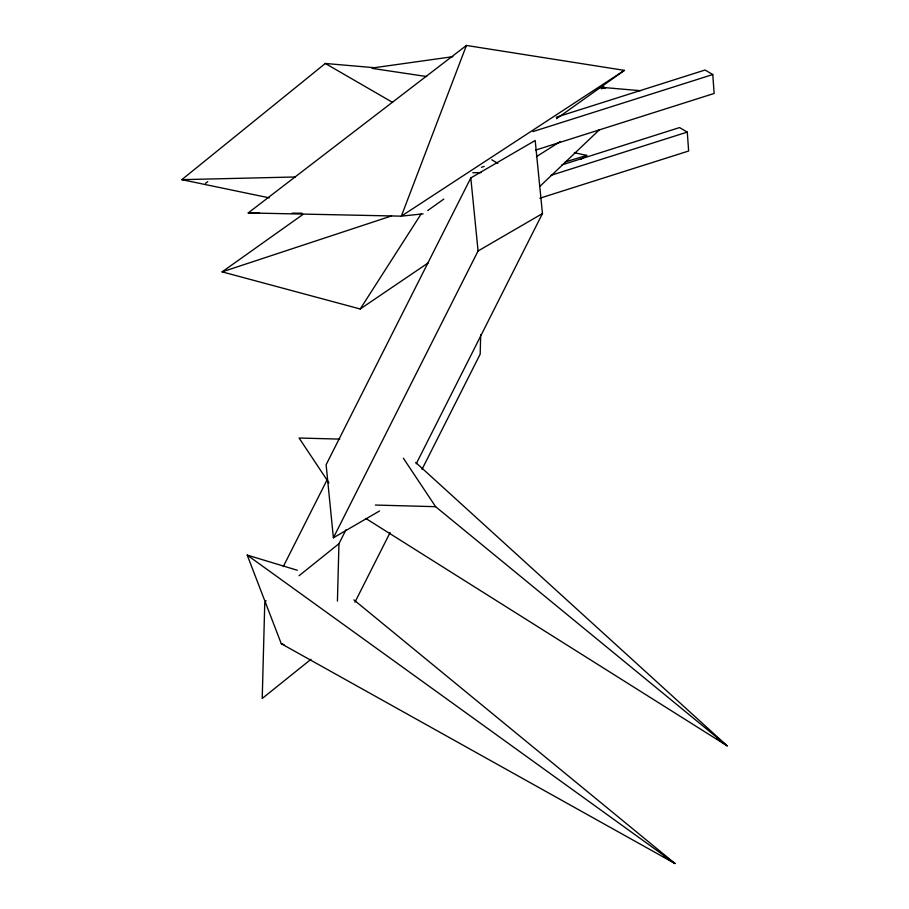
<?xml version="1.0" encoding="UTF-8"?>
<svg xmlns="http://www.w3.org/2000/svg" width="909" height="909" viewBox="0 0 909 909"><rect width="100%" height="100%" fill="white"/><g stroke="black" fill="none" stroke-linecap="round" stroke-linejoin="round"><path stroke-width="1.36" d="M337.421 601.099L338.955 543.707L345.977 529.788M480.702 334.557L480.179 354.158L422.026 469.317M466.431 45.45L401.346 216.16L248.214 212.933L466.431 45.45L624.392 70.368L556.535 118.738M416.254 463.738L542.457 213.558L535.185 140.509L470.805 177.925L326.115 464.76L333.387 537.798L379.542 510.972M266.042 600.735L264.758 603.269L262.224 698.453L310.946 659.343M283.29 566.568L327.376 479.248M333.387 537.798L478.077 250.975L470.805 177.925M354.942 602.201L390.086 532.594M302.936 214.456L222.114 271.859L360.225 308.992L421.049 214.058M539.935 186.345L599.44 129.737M269.212 197.844L181.823 179.664L325.32 63.471L374.36 67.709M205.536 183.402L207.752 181.618M299.084 575.715L338.955 543.707M427.707 210.558L443.819 199.082M360.225 308.992L428.298 262.826M580.874 159.348L586.737 155.371L574.329 152.735M624.392 70.368L401.346 216.16L423.105 213.842M536.446 156.655L560.364 141.486M478.077 250.975L542.457 213.558M222.114 271.859L391.563 215.933M556.251 117.227L705.043 70.027L712.781 74.538L714.133 93.468L535.583 150.11M532.879 131.612L712.781 74.538M481.475 167.279L484.19 166.415M561.864 164.904L679.546 127.578L687.284 132.089L688.636 151.019L539.855 198.219M550.672 175.426L687.284 132.089M565.171 161.972L586.737 155.371M601.394 88.775L605.462 87.673L601.417 86.412M372.076 68.027L452.864 56.676M181.823 179.664L295.368 176.971M472.782 172.755L481.304 172.551M248.214 212.933L259.542 212.99M292.107 213.16L302.015 213.217M599.792 87.628L605.462 87.673M339.727 439.115L299.084 438.013L328.956 482.918M375.349 505.052L435.627 506.688L727.177 745.869L365.918 518.528M602.644 87.434L640.481 90.695M372.315 68.402L426.628 76.538M353.885 599.872L675.046 863.55L281.29 643.742L247.214 555.092L297.3 570.25M281.29 643.742L283.994 644.561M325.32 63.471L392.62 102.422M491.724 159.779L497.848 163.313M664.229 856.778L675.046 863.55L247.214 555.092M716.815 738.415L727.177 745.869L415.708 462.465M403.391 458.25L435.627 506.688"/></g></svg>
